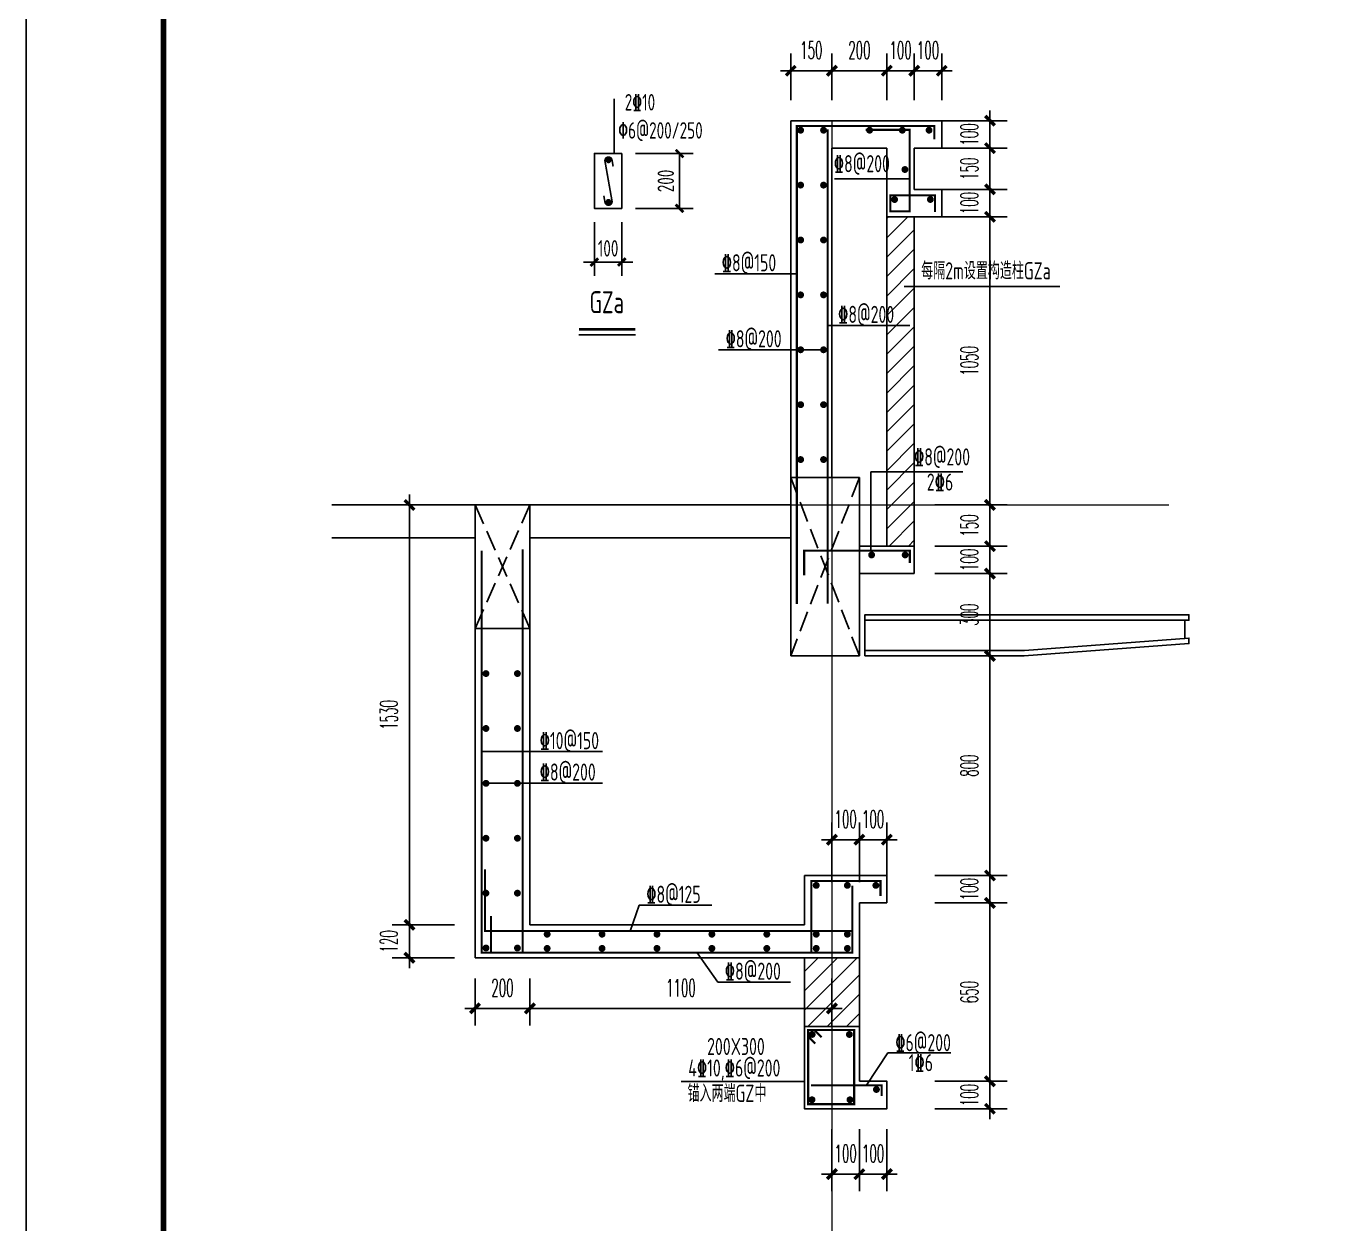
# Model space of a CAD drawing. Extents: x 169490 to 7584583, y -2399407 to 1374371.
# Drawn here: x 2731635 to 2736394, y 734799 to 739163 of the extents above; entities that cross this region are included whole.
import ezdxf
from ezdxf.enums import TextEntityAlignment as Align

# ---------------------------------------------------------------- set-up
doc = ezdxf.new("R2010")
doc.units = 0
doc.header["$LTSCALE"] = 100
for name, pattern in [('ACAD_ISO10W100', [18.5, 12, -3, 0.5, -3]), ('DASH', [0.35, 0.25, -0.1]), ('DIVIDE2', [15.875, 6.35, -3.175, 0, -3.175, 0, -3.175]), ('DOTE', [2.42, 2, -0.2, 0.02, -0.2])]:
    doc.linetypes.add(name, pattern=pattern)
doc.layers.get('0').update_dxf_attribs({"linetype": 'CONTINUOUS'})
doc.layers.get('DEFPOINTS').update_dxf_attribs({"linetype": 'CONTINUOUS'})
for name, color, linetype in [('10', 7, 'DIVIDE2'), ('PUB_HATCH', 8, 'CONTINUOUS'), ('S-BEAM-XRBAR', 20, 'CONTINUOUS'), ('S-DETL-LINE1', 2, 'CONTINUOUS'), ('S-DETL-RBAR', 1, 'CONTINUOUS'), ('S-DETL-TEXT', 7, 'CONTINUOUS'), ('S-SLAB-DIM', 92, 'CONTINUOUS'), ('WALL', 7, 'CONTINUOUS'), ('图框', 140, 'CONTINUOUS'), ('大样详图_文字', 60, 'CONTINUOUS'), ('尺寸标注', 3, 'CONTINUOUS'), ('立面', 73, 'CONTINUOUS')]:
    doc.layers.add(name, color=color, linetype=linetype)
doc.layers.add('DOTE', color=147, linetype='DOTE', lineweight=15)
doc.styles.add('DIM_FONT_T3', font='SIMPLEX', dxfattribs={"width": 0.494118, "bigfont": 'GBCBIG'})
doc.styles.add('TSSD_Dimension', font='Tssdeng.shx', dxfattribs={"width": 0.7, "bigfont": 'tssdchn.shx'})
doc.styles.add('TSSD_REIN', font='tssdeng.shx', dxfattribs={"width": 0.7, "bigfont": 'hztxt.shx'})
doc.dimstyles.new('DIMN100$TCH&&25', dxfattribs={"dimtxt": 63.75, "dimasz": 0.25, "dimexe": 62.5, "dimexo": 75, "dimgap": 43.125, "dimtad": 1, "dimdec": 0, "dimzin": 0, "dimdsep": 46, "dimtxsty": 'DIM_FONT_T3', "dimblk": '_DIMX', "dimcen": 0.09, "dimclrt": 7, "dimadec": 0, "dimazin": 0, "dimtfac": 1, "dimtdec": 0, "dimtix": 1, "dimtmove": 2, "dimatfit": 3, "dimldrblk": '_DIMX', "dimfxl": 10, "dimtolj": 1, "dimtzin": 0, "dimarcsym": 0})
doc.dimstyles.new('TSSD_20_100', dxfattribs={"dimtxt": 300, "dimasz": 100, "dimexe": 250, "dimexo": 250, "dimgap": 100, "dimtad": 1, "dimdec": 0, "dimlfac": 0.2, "dimzin": 0, "dimdsep": 46, "dimtxsty": 'TSSD_Dimension', "dimblk": '_TSDBK', "dimcen": 0, "dimclrt": 7, "dimadec": 0, "dimazin": 0, "dimtfac": 1, "dimtdec": 0, "dimtix": 1, "dimtmove": 2, "dimatfit": 3, "dimldrblk": '_TSDBK', "dimfxl": 1, "dimtolj": 1, "dimtzin": 0, "dimarcsym": 0})

# ---------------------------------------------------------------- blocks, each defined once
blk = doc.blocks.new('_DIMX')
blk.add_line((-150, 0), (150, 0))
at = {"const_width": 50}
blk.add_lwpolyline([(-70, -70), (70, 70)], dxfattribs=at)
blk = doc.blocks.new('*D1111')
at = {"layer": 'DEFPOINTS', "color": 0, "transparency": 16777216}
for p in [(2734669.8, 735218.4), (2734769.8, 735218.4), (2734769.8, 734980.2)]:
    blk.add_point(p, dxfattribs=at)
at = {"layer": '尺寸标注', "color": 0, "lineweight": -2, "transparency": 16777216}
for p, q in [((2734669.8, 735143.4), (2734669.8, 734917.7)), ((2734769.8, 735143.4), (2734769.8, 734917.7)), ((2734669.6, 734980.2), (2734669.3, 734980.2)), ((2734669.8, 734980.2), (2734769.8, 734980.2)), ((2734770.1, 734980.2), (2734770.3, 734980.2))]:
    blk.add_line(p, q, dxfattribs=at)
at = {"layer": '尺寸标注', "color": 0, "lineweight": -2, "transparency": 16777216, "xscale": 0.25, "yscale": 0.25, "zscale": 0.25}
blk.add_blockref('_DIMX', (2734669.8, 734980.2), dxfattribs=at)
at = {"layer": '尺寸标注', "color": 0, "lineweight": -2, "transparency": 16777216, "xscale": 0.25, "yscale": 0.25, "zscale": 0.25, "rotation": 180}
blk.add_blockref('_DIMX', (2734769.8, 734980.2), dxfattribs=at)
at = {"layer": '尺寸标注', "color": 7, "transparency": 16777216, "insert": (2734719.8, 735055.2), "char_height": 63.75, "attachment_point": 5, "style": 'DIM_FONT_T3'}
blk.add_mtext('\\A1;100', dxfattribs=at)
blk = doc.blocks.new('*D1112')
at = {"layer": 'DEFPOINTS', "color": 0, "transparency": 16777216}
for p in [(2734769.8, 736198.8), (2734669.8, 735968.4), (2734769.8, 735968.4)]:
    blk.add_point(p, dxfattribs=at)
at = {"layer": '尺寸标注', "color": 0, "lineweight": -2, "transparency": 16777216}
for p, q in [((2734669.8, 736043.4), (2734669.8, 736261.3)), ((2734769.8, 736043.4), (2734769.8, 736261.3)), ((2734669.6, 736198.8), (2734669.3, 736198.8)), ((2734669.8, 736198.8), (2734769.8, 736198.8)), ((2734770.1, 736198.8), (2734770.3, 736198.8))]:
    blk.add_line(p, q, dxfattribs=at)
at = {"layer": '尺寸标注', "color": 0, "lineweight": -2, "transparency": 16777216, "xscale": 0.25, "yscale": 0.25, "zscale": 0.25}
blk.add_blockref('_DIMX', (2734669.8, 736198.8), dxfattribs=at)
at = {"layer": '尺寸标注', "color": 0, "lineweight": -2, "transparency": 16777216, "xscale": 0.25, "yscale": 0.25, "zscale": 0.25, "rotation": 180}
blk.add_blockref('_DIMX', (2734769.8, 736198.8), dxfattribs=at)
at = {"layer": '尺寸标注', "color": 7, "transparency": 16777216, "insert": (2734719.8, 736273.8), "char_height": 63.75, "attachment_point": 5, "style": 'DIM_FONT_T3'}
blk.add_mtext('\\A1;100', dxfattribs=at)
blk = doc.blocks.new('*D1113')
at = {"layer": 'DEFPOINTS', "color": 0, "transparency": 16777216}
for p in [(2733469.8, 735768.4), (2734569.8, 735768.4), (2734569.8, 735584.1)]:
    blk.add_point(p, dxfattribs=at)
at = {"layer": '尺寸标注', "color": 0, "lineweight": -2, "transparency": 16777216}
for p, q in [((2733469.8, 735693.4), (2733469.8, 735521.6)), ((2734569.8, 735693.4), (2734569.8, 735521.6)), ((2733470.1, 735584.1), (2734569.6, 735584.1))]:
    blk.add_line(p, q, dxfattribs=at)
at = {"layer": '尺寸标注', "color": 0, "lineweight": -2, "transparency": 16777216, "xscale": 0.25, "yscale": 0.25, "zscale": 0.25, "rotation": 180}
blk.add_blockref('_DIMX', (2733469.8, 735584.1), dxfattribs=at)
at = {"layer": '尺寸标注', "color": 0, "lineweight": -2, "transparency": 16777216, "xscale": 0.25, "yscale": 0.25, "zscale": 0.25}
blk.add_blockref('_DIMX', (2734569.8, 735584.1), dxfattribs=at)
at = {"layer": '尺寸标注', "color": 7, "transparency": 16777216, "insert": (2734019.8, 735659.1), "char_height": 63.75, "attachment_point": 5, "style": 'DIM_FONT_T3'}
blk.add_mtext('\\A1;1100', dxfattribs=at)
blk = doc.blocks.new('*D1114')
at = {"layer": 'DEFPOINTS', "color": 0, "transparency": 16777216}
for p in [(2733269.8, 735768.4), (2733469.8, 735768.4), (2733469.8, 735584.1)]:
    blk.add_point(p, dxfattribs=at)
at = {"layer": '尺寸标注', "color": 0, "lineweight": -2, "transparency": 16777216}
for p, q in [((2733269.8, 735693.4), (2733269.8, 735521.6)), ((2733469.8, 735693.4), (2733469.8, 735521.6)), ((2733270.1, 735584.1), (2733469.6, 735584.1))]:
    blk.add_line(p, q, dxfattribs=at)
at = {"layer": '尺寸标注', "color": 0, "lineweight": -2, "transparency": 16777216, "xscale": 0.25, "yscale": 0.25, "zscale": 0.25, "rotation": 180}
blk.add_blockref('_DIMX', (2733269.8, 735584.1), dxfattribs=at)
at = {"layer": '尺寸标注', "color": 0, "lineweight": -2, "transparency": 16777216, "xscale": 0.25, "yscale": 0.25, "zscale": 0.25}
blk.add_blockref('_DIMX', (2733469.8, 735584.1), dxfattribs=at)
at = {"layer": '尺寸标注', "color": 7, "transparency": 16777216, "insert": (2733369.8, 735659.1), "char_height": 63.75, "attachment_point": 5, "style": 'DIM_FONT_T3'}
blk.add_mtext('\\A1;200', dxfattribs=at)
blk = doc.blocks.new('*D1115')
at = {"layer": 'DEFPOINTS', "color": 0, "transparency": 16777216}
for p in [(2733031, 737418.4), (2733269.8, 737418.4), (2733269.8, 735888.4)]:
    blk.add_point(p, dxfattribs=at)
at = {"layer": '尺寸标注', "color": 0, "lineweight": -2, "transparency": 16777216}
for p, q in [((2733194.8, 737418.4), (2732968.5, 737418.4)), ((2733031, 735888.6), (2733031, 737418.2)), ((2733194.8, 735888.4), (2732968.5, 735888.4))]:
    blk.add_line(p, q, dxfattribs=at)
at = {"layer": '尺寸标注', "color": 0, "lineweight": -2, "transparency": 16777216, "xscale": 0.25, "yscale": 0.25, "zscale": 0.25}
for p, rotation in [((2733031, 737418.4), 90), ((2733031, 735888.4), 270)]:
    blk.add_blockref('_DIMX', p, dxfattribs=dict(at, rotation=rotation))
at = {"layer": '尺寸标注', "color": 7, "transparency": 16777216, "insert": (2732956, 736653.4), "char_height": 63.75, "attachment_point": 5, "rotation": 90, "style": 'DIM_FONT_T3'}
blk.add_mtext('\\A1;1530', dxfattribs=at)
blk = doc.blocks.new('*D1116')
at = {"layer": 'DEFPOINTS', "color": 0, "transparency": 16777216}
for p in [(2734869.8, 738818.4), (2735145.4, 738818.4), (2734869.8, 738718.4)]:
    blk.add_point(p, dxfattribs=at)
at = {"layer": '尺寸标注', "color": 0, "lineweight": -2, "transparency": 16777216}
for p, q in [((2734944.8, 738818.4), (2735207.9, 738818.4)), ((2735145.4, 738818.7), (2735145.4, 738818.9)), ((2735145.4, 738718.4), (2735145.4, 738818.4)), ((2734944.8, 738718.4), (2735207.9, 738718.4)), ((2735145.4, 738718.2), (2735145.4, 738717.9))]:
    blk.add_line(p, q, dxfattribs=at)
at = {"layer": '尺寸标注', "color": 0, "lineweight": -2, "transparency": 16777216, "xscale": 0.25, "yscale": 0.25, "zscale": 0.25}
for p, rotation in [((2735145.4, 738818.4), 270), ((2735145.4, 738718.4), 90)]:
    blk.add_blockref('_DIMX', p, dxfattribs=dict(at, rotation=rotation))
at = {"layer": '尺寸标注', "color": 7, "transparency": 16777216, "insert": (2735070.4, 738768.4), "char_height": 63.75, "attachment_point": 5, "rotation": 90, "style": 'DIM_FONT_T3'}
blk.add_mtext('\\A1;100', dxfattribs=at)
blk = doc.blocks.new('*D1117')
at = {"layer": 'DEFPOINTS', "color": 0, "transparency": 16777216}
for p in [(2734869.8, 738718.4), (2735145.4, 738718.4), (2734869.8, 738568.4)]:
    blk.add_point(p, dxfattribs=at)
at = {"layer": '尺寸标注', "color": 0, "lineweight": -2, "transparency": 16777216}
for p, q in [((2734944.8, 738718.4), (2735207.9, 738718.4)), ((2735145.4, 738718.7), (2735145.4, 738718.9)), ((2735145.4, 738568.4), (2735145.4, 738718.4)), ((2734944.8, 738568.4), (2735207.9, 738568.4)), ((2735145.4, 738568.2), (2735145.4, 738567.9))]:
    blk.add_line(p, q, dxfattribs=at)
at = {"layer": '尺寸标注', "color": 0, "lineweight": -2, "transparency": 16777216, "xscale": 0.25, "yscale": 0.25, "zscale": 0.25}
for p, rotation in [((2735145.4, 738718.4), 270), ((2735145.4, 738568.4), 90)]:
    blk.add_blockref('_DIMX', p, dxfattribs=dict(at, rotation=rotation))
at = {"layer": '尺寸标注', "color": 7, "transparency": 16777216, "insert": (2735070.4, 738643.4), "char_height": 63.75, "attachment_point": 5, "rotation": 90, "style": 'DIM_FONT_T3'}
blk.add_mtext('\\A1;150', dxfattribs=at)
blk = doc.blocks.new('*D1118')
at = {"layer": 'DEFPOINTS', "color": 0, "transparency": 16777216}
for p in [(2734869.8, 738568.4), (2735145.4, 738568.4), (2734869.8, 738468.4)]:
    blk.add_point(p, dxfattribs=at)
at = {"layer": '尺寸标注', "color": 0, "lineweight": -2, "transparency": 16777216}
for p, q in [((2734944.8, 738568.4), (2735207.9, 738568.4)), ((2735145.4, 738568.7), (2735145.4, 738568.9)), ((2735145.4, 738468.4), (2735145.4, 738568.4)), ((2734944.8, 738468.4), (2735207.9, 738468.4)), ((2735145.4, 738468.2), (2735145.4, 738467.9))]:
    blk.add_line(p, q, dxfattribs=at)
at = {"layer": '尺寸标注', "color": 0, "lineweight": -2, "transparency": 16777216, "xscale": 0.25, "yscale": 0.25, "zscale": 0.25}
for p, rotation in [((2735145.4, 738568.4), 270), ((2735145.4, 738468.4), 90)]:
    blk.add_blockref('_DIMX', p, dxfattribs=dict(at, rotation=rotation))
at = {"layer": '尺寸标注', "color": 7, "transparency": 16777216, "insert": (2735070.4, 738518.4), "char_height": 63.75, "attachment_point": 5, "rotation": 90, "style": 'DIM_FONT_T3'}
blk.add_mtext('\\A1;100', dxfattribs=at)
blk = doc.blocks.new('*D1119')
at = {"layer": 'DEFPOINTS', "color": 0, "transparency": 16777216}
for p in [(2734869.8, 738468.4), (2735145.4, 738468.4), (2734869.8, 737418.4)]:
    blk.add_point(p, dxfattribs=at)
at = {"layer": '尺寸标注', "color": 0, "lineweight": -2, "transparency": 16777216}
for p, q in [((2734944.8, 738468.4), (2735207.9, 738468.4)), ((2735145.4, 737418.7), (2735145.4, 738468.2)), ((2734944.8, 737418.4), (2735207.9, 737418.4))]:
    blk.add_line(p, q, dxfattribs=at)
at = {"layer": '尺寸标注', "color": 0, "lineweight": -2, "transparency": 16777216, "xscale": 0.25, "yscale": 0.25, "zscale": 0.25}
for p, rotation in [((2735145.4, 738468.4), 90), ((2735145.4, 737418.4), 270)]:
    blk.add_blockref('_DIMX', p, dxfattribs=dict(at, rotation=rotation))
at = {"layer": '尺寸标注', "color": 7, "transparency": 16777216, "insert": (2735070.4, 737943.4), "char_height": 63.75, "attachment_point": 5, "rotation": 90, "style": 'DIM_FONT_T3'}
blk.add_mtext('\\A1;1050', dxfattribs=at)
blk = doc.blocks.new('*D1120')
at = {"layer": 'DEFPOINTS', "color": 0, "transparency": 16777216}
for p in [(2734869.8, 737418.4), (2735145.4, 737418.4), (2734869.8, 737268.4)]:
    blk.add_point(p, dxfattribs=at)
at = {"layer": '尺寸标注', "color": 0, "lineweight": -2, "transparency": 16777216}
for p, q in [((2734944.8, 737418.4), (2735207.9, 737418.4)), ((2735145.4, 737418.7), (2735145.4, 737418.9)), ((2735145.4, 737268.4), (2735145.4, 737418.4)), ((2734944.8, 737268.4), (2735207.9, 737268.4)), ((2735145.4, 737268.2), (2735145.4, 737267.9))]:
    blk.add_line(p, q, dxfattribs=at)
at = {"layer": '尺寸标注', "color": 0, "lineweight": -2, "transparency": 16777216, "xscale": 0.25, "yscale": 0.25, "zscale": 0.25}
for p, rotation in [((2735145.4, 737418.4), 270), ((2735145.4, 737268.4), 90)]:
    blk.add_blockref('_DIMX', p, dxfattribs=dict(at, rotation=rotation))
at = {"layer": '尺寸标注', "color": 7, "transparency": 16777216, "insert": (2735070.4, 737343.4), "char_height": 63.75, "attachment_point": 5, "rotation": 90, "style": 'DIM_FONT_T3'}
blk.add_mtext('\\A1;150', dxfattribs=at)
blk = doc.blocks.new('*D1121')
at = {"layer": 'DEFPOINTS', "color": 0, "transparency": 16777216}
for p in [(2734869.8, 736868.4), (2735145.4, 736868.4), (2734869.8, 736068.4)]:
    blk.add_point(p, dxfattribs=at)
at = {"layer": '尺寸标注', "color": 0, "lineweight": -2, "transparency": 16777216}
for p, q in [((2734944.8, 736868.4), (2735207.9, 736868.4)), ((2735145.4, 736068.6), (2735145.4, 736868.2)), ((2734944.8, 736068.4), (2735207.9, 736068.4))]:
    blk.add_line(p, q, dxfattribs=at)
at = {"layer": '尺寸标注', "color": 0, "lineweight": -2, "transparency": 16777216, "xscale": 0.25, "yscale": 0.25, "zscale": 0.25}
for p, rotation in [((2735145.4, 736868.4), 90), ((2735145.4, 736068.4), 270)]:
    blk.add_blockref('_DIMX', p, dxfattribs=dict(at, rotation=rotation))
at = {"layer": '尺寸标注', "color": 7, "transparency": 16777216, "insert": (2735070.4, 736468.4), "char_height": 63.75, "attachment_point": 5, "rotation": 90, "style": 'DIM_FONT_T3'}
blk.add_mtext('\\A1;800', dxfattribs=at)
blk = doc.blocks.new('*D1122')
at = {"layer": 'DEFPOINTS', "color": 0, "transparency": 16777216}
for p in [(2734869.8, 736068.4), (2735145.4, 736068.4), (2734869.8, 735968.4)]:
    blk.add_point(p, dxfattribs=at)
at = {"layer": '尺寸标注', "color": 0, "lineweight": -2, "transparency": 16777216}
for p, q in [((2734944.8, 736068.4), (2735207.9, 736068.4)), ((2735145.4, 736068.6), (2735145.4, 736068.9)), ((2735145.4, 735968.4), (2735145.4, 736068.4)), ((2734944.8, 735968.4), (2735207.9, 735968.4)), ((2735145.4, 735968.1), (2735145.4, 735967.9))]:
    blk.add_line(p, q, dxfattribs=at)
at = {"layer": '尺寸标注', "color": 0, "lineweight": -2, "transparency": 16777216, "xscale": 0.25, "yscale": 0.25, "zscale": 0.25}
for p, rotation in [((2735145.4, 736068.4), 270), ((2735145.4, 735968.4), 90)]:
    blk.add_blockref('_DIMX', p, dxfattribs=dict(at, rotation=rotation))
at = {"layer": '尺寸标注', "color": 7, "transparency": 16777216, "insert": (2735070.4, 736018.4), "char_height": 63.75, "attachment_point": 5, "rotation": 90, "style": 'DIM_FONT_T3'}
blk.add_mtext('\\A1;100', dxfattribs=at)
blk = doc.blocks.new('*D1123')
at = {"layer": 'DEFPOINTS', "color": 0, "transparency": 16777216}
for p in [(2734869.8, 735968.4), (2735145.4, 735968.4), (2734869.8, 735318.4)]:
    blk.add_point(p, dxfattribs=at)
at = {"layer": '尺寸标注', "color": 0, "lineweight": -2, "transparency": 16777216}
for p, q in [((2734944.8, 735968.4), (2735207.9, 735968.4)), ((2735145.4, 735318.7), (2735145.4, 735968.1)), ((2734944.8, 735318.4), (2735207.9, 735318.4))]:
    blk.add_line(p, q, dxfattribs=at)
at = {"layer": '尺寸标注', "color": 0, "lineweight": -2, "transparency": 16777216, "xscale": 0.25, "yscale": 0.25, "zscale": 0.25}
for p, rotation in [((2735145.4, 735968.4), 90), ((2735145.4, 735318.4), 270)]:
    blk.add_blockref('_DIMX', p, dxfattribs=dict(at, rotation=rotation))
at = {"layer": '尺寸标注', "color": 7, "transparency": 16777216, "insert": (2735070.4, 735643.4), "char_height": 63.75, "attachment_point": 5, "rotation": 90, "style": 'DIM_FONT_T3'}
blk.add_mtext('\\A1;650', dxfattribs=at)
blk = doc.blocks.new('*D1124')
at = {"layer": 'DEFPOINTS', "color": 0, "transparency": 16777216}
for p in [(2734869.8, 735318.4), (2735145.4, 735318.4), (2734869.8, 735218.4)]:
    blk.add_point(p, dxfattribs=at)
at = {"layer": '尺寸标注', "color": 0, "lineweight": -2, "transparency": 16777216}
for p, q in [((2734944.8, 735318.4), (2735207.9, 735318.4)), ((2735145.4, 735318.7), (2735145.4, 735318.9)), ((2735145.4, 735218.4), (2735145.4, 735318.4)), ((2734944.8, 735218.4), (2735207.9, 735218.4)), ((2735145.4, 735218.2), (2735145.4, 735217.9))]:
    blk.add_line(p, q, dxfattribs=at)
at = {"layer": '尺寸标注', "color": 0, "lineweight": -2, "transparency": 16777216, "xscale": 0.25, "yscale": 0.25, "zscale": 0.25}
for p, rotation in [((2735145.4, 735318.4), 270), ((2735145.4, 735218.4), 90)]:
    blk.add_blockref('_DIMX', p, dxfattribs=dict(at, rotation=rotation))
at = {"layer": '尺寸标注', "color": 7, "transparency": 16777216, "insert": (2735070.4, 735268.4), "char_height": 63.75, "attachment_point": 5, "rotation": 90, "style": 'DIM_FONT_T3'}
blk.add_mtext('\\A1;100', dxfattribs=at)
blk = doc.blocks.new('*D1135')
at = {"layer": 'DEFPOINTS', "color": 0, "transparency": 16777216}
for p in [(2733031, 735888.4), (2733269.8, 735888.4), (2733269.8, 735768.4)]:
    blk.add_point(p, dxfattribs=at)
at = {"layer": '尺寸标注', "color": 0, "lineweight": -2, "transparency": 16777216}
for p, q in [((2733194.8, 735888.4), (2732968.5, 735888.4)), ((2733031, 735888.6), (2733031, 735888.9)), ((2733031, 735768.4), (2733031, 735888.4)), ((2733194.8, 735768.4), (2732968.5, 735768.4)), ((2733031, 735768.1), (2733031, 735767.9))]:
    blk.add_line(p, q, dxfattribs=at)
at = {"layer": '尺寸标注', "color": 0, "lineweight": -2, "transparency": 16777216, "xscale": 0.25, "yscale": 0.25, "zscale": 0.25}
for p, rotation in [((2733031, 735888.4), 270), ((2733031, 735768.4), 90)]:
    blk.add_blockref('_DIMX', p, dxfattribs=dict(at, rotation=rotation))
at = {"layer": '尺寸标注', "color": 7, "transparency": 16777216, "insert": (2732956, 735828.4), "char_height": 63.75, "attachment_point": 5, "rotation": 90, "style": 'DIM_FONT_T3'}
blk.add_mtext('\\A1;120', dxfattribs=at)
blk = doc.blocks.new('gghhhh')
at = {"layer": 'S-DETL-RBAR', "const_width": 7.5}
blk.add_lwpolyline([(5811284.9, -2287289.6), (5811452.4, -2287289.6), (5811452.4, -2287559.4), (5811284.9, -2287559.4)], close=True, dxfattribs=at)
at = {"layer": 'S-DETL-RBAR', "const_width": 12.5}
for points in [[(5811293.2, -2287305.4, 1), (5811305.7, -2287305.4, 1)], [(5811428.8, -2287305.4, 1), (5811441.3, -2287305.4, 1)], [(5811292.7, -2287543.4, 1), (5811305.2, -2287543.4, 1)], [(5811430.9, -2287543.4, 1), (5811443.4, -2287543.4, 1)], [(5811527.3, -2287505.9, 1), (5811539.8, -2287505.9, 1)]]:
    blk.add_lwpolyline(points, format="xyb", close=True, dxfattribs=at)
at = {"layer": 'S-DETL-RBAR', "const_width": 7.5}
for points in [[(5811333.8, -2287315.6), (5811307.9, -2287289.6)], [(5811284.9, -2287312.6), (5811310.9, -2287338.6)], [(5811552.7, -2287529.3), (5811552.7, -2287490.4), (5811295.3, -2287490.4)]]:
    blk.add_lwpolyline(points, dxfattribs=at)
at = {"layer": 'S-DETL-TEXT'}
for p, q in [((5811575.7, -2287372.9), (5811497.1, -2287490.4)), ((5811575.7, -2287372.9), (5811805, -2287372.9)), ((5810822.9, -2287476.9), (5811220.6, -2287476.9)), ((5810822.9, -2287476.9), (5811271.5, -2287476.9))]:
    blk.add_line(p, q, dxfattribs=at)
at = {"layer": 'S-DETL-TEXT', "style": 'TSSD_REIN', "width": 0.7}
for s, p in [('%%1326@200', (5811601.9, -2287366.6, 3.7)), ('200X300', (5810917, -2287380.5, 3.7)), ('4%%13210,%%1326@200', (5810848.2, -2287458.9, 3.7)), ('1%%1326', (5811651.2, -2287439.4, 3.7)), ('锚入两端GZ中', (5810845.6, -2287551.2))]:
    blk.add_text(s, height=62.5, dxfattribs=at).set_placement(p)
blk = doc.blocks.new('*D1136')
at = {"layer": 'DEFPOINTS', "color": 0, "transparency": 16777216}
for p in [(2734669.8, 736198.8), (2734569.8, 735968.4), (2734669.8, 735968.4)]:
    blk.add_point(p, dxfattribs=at)
at = {"layer": '尺寸标注', "color": 0, "lineweight": -2, "transparency": 16777216}
for p, q in [((2734569.8, 736043.4), (2734569.8, 736261.3)), ((2734669.8, 736043.4), (2734669.8, 736261.3)), ((2734569.6, 736198.8), (2734569.3, 736198.8)), ((2734569.8, 736198.8), (2734669.8, 736198.8)), ((2734670.1, 736198.8), (2734670.3, 736198.8))]:
    blk.add_line(p, q, dxfattribs=at)
at = {"layer": '尺寸标注', "color": 0, "lineweight": -2, "transparency": 16777216, "xscale": 0.25, "yscale": 0.25, "zscale": 0.25}
blk.add_blockref('_DIMX', (2734569.8, 736198.8), dxfattribs=at)
at = {"layer": '尺寸标注', "color": 0, "lineweight": -2, "transparency": 16777216, "xscale": 0.25, "yscale": 0.25, "zscale": 0.25, "rotation": 180}
blk.add_blockref('_DIMX', (2734669.8, 736198.8), dxfattribs=at)
at = {"layer": '尺寸标注', "color": 7, "transparency": 16777216, "insert": (2734619.8, 736273.8), "char_height": 63.75, "attachment_point": 5, "style": 'DIM_FONT_T3'}
blk.add_mtext('\\A1;100', dxfattribs=at)
blk = doc.blocks.new('*D1137')
at = {"layer": 'DEFPOINTS', "color": 0, "transparency": 16777216}
for p in [(2734569.8, 735218.4), (2734669.8, 735218.4), (2734669.8, 734980.2)]:
    blk.add_point(p, dxfattribs=at)
at = {"layer": '尺寸标注', "color": 0, "lineweight": -2, "transparency": 16777216}
for p, q in [((2734569.8, 735143.4), (2734569.8, 734917.7)), ((2734669.8, 735143.4), (2734669.8, 734917.7)), ((2734569.6, 734980.2), (2734569.3, 734980.2)), ((2734569.8, 734980.2), (2734669.8, 734980.2)), ((2734670.1, 734980.2), (2734670.3, 734980.2))]:
    blk.add_line(p, q, dxfattribs=at)
at = {"layer": '尺寸标注', "color": 0, "lineweight": -2, "transparency": 16777216, "xscale": 0.25, "yscale": 0.25, "zscale": 0.25}
blk.add_blockref('_DIMX', (2734569.8, 734980.2), dxfattribs=at)
at = {"layer": '尺寸标注', "color": 0, "lineweight": -2, "transparency": 16777216, "xscale": 0.25, "yscale": 0.25, "zscale": 0.25, "rotation": 180}
blk.add_blockref('_DIMX', (2734669.8, 734980.2), dxfattribs=at)
at = {"layer": '尺寸标注', "color": 7, "transparency": 16777216, "insert": (2734619.8, 735055.2), "char_height": 63.75, "attachment_point": 5, "style": 'DIM_FONT_T3'}
blk.add_mtext('\\A1;100', dxfattribs=at)
blk = doc.blocks.new('*D1138')
at = {"layer": 'DEFPOINTS', "color": 0, "transparency": 16777216}
for p in [(2734869.8, 737268.4), (2735145.4, 737268.4), (2734869.8, 737168.4)]:
    blk.add_point(p, dxfattribs=at)
at = {"layer": '尺寸标注', "color": 0, "lineweight": -2, "transparency": 16777216}
for p, q in [((2734944.8, 737268.4), (2735207.9, 737268.4)), ((2735145.4, 737268.7), (2735145.4, 737268.9)), ((2735145.4, 737168.4), (2735145.4, 737268.4)), ((2734944.8, 737168.4), (2735207.9, 737168.4)), ((2735145.4, 737168.2), (2735145.4, 737167.9))]:
    blk.add_line(p, q, dxfattribs=at)
at = {"layer": '尺寸标注', "color": 0, "lineweight": -2, "transparency": 16777216, "xscale": 0.25, "yscale": 0.25, "zscale": 0.25}
for p, rotation in [((2735145.4, 737268.4), 270), ((2735145.4, 737168.4), 90)]:
    blk.add_blockref('_DIMX', p, dxfattribs=dict(at, rotation=rotation))
at = {"layer": '尺寸标注', "color": 7, "transparency": 16777216, "insert": (2735070.4, 737218.4), "char_height": 63.75, "attachment_point": 5, "rotation": 90, "style": 'DIM_FONT_T3'}
blk.add_mtext('\\A1;100', dxfattribs=at)
blk = doc.blocks.new('*D1139')
at = {"layer": 'DEFPOINTS', "color": 0, "transparency": 16777216}
for p in [(2734869.8, 737168.4), (2735145.4, 737168.4), (2734869.8, 736868.4)]:
    blk.add_point(p, dxfattribs=at)
at = {"layer": '尺寸标注', "color": 0, "lineweight": -2, "transparency": 16777216}
for p, q in [((2734944.8, 737168.4), (2735207.9, 737168.4)), ((2735145.4, 736868.7), (2735145.4, 737168.2)), ((2734944.8, 736868.4), (2735207.9, 736868.4))]:
    blk.add_line(p, q, dxfattribs=at)
at = {"layer": '尺寸标注', "color": 0, "lineweight": -2, "transparency": 16777216, "xscale": 0.25, "yscale": 0.25, "zscale": 0.25}
for p, rotation in [((2735145.4, 737168.4), 90), ((2735145.4, 736868.4), 270)]:
    blk.add_blockref('_DIMX', p, dxfattribs=dict(at, rotation=rotation))
at = {"layer": '尺寸标注', "color": 7, "transparency": 16777216, "insert": (2735070.4, 737018.4), "char_height": 63.75, "attachment_point": 5, "rotation": 90, "style": 'DIM_FONT_T3'}
blk.add_mtext('\\A1;300', dxfattribs=at)
blk = doc.blocks.new('*D1140')
at = {"layer": 'DEFPOINTS', "color": 0, "transparency": 16777216}
for p in [(2734769.8, 739000.6), (2734569.8, 738818.4), (2734769.8, 738818.4)]:
    blk.add_point(p, dxfattribs=at)
at = {"layer": '尺寸标注', "color": 0, "lineweight": -2, "transparency": 16777216}
for p, q in [((2734569.8, 738893.4), (2734569.8, 739063.1)), ((2734769.8, 738893.4), (2734769.8, 739063.1)), ((2734570.1, 739000.6), (2734769.6, 739000.6))]:
    blk.add_line(p, q, dxfattribs=at)
at = {"layer": '尺寸标注', "color": 0, "lineweight": -2, "transparency": 16777216, "xscale": 0.25, "yscale": 0.25, "zscale": 0.25, "rotation": 180}
blk.add_blockref('_DIMX', (2734569.8, 739000.6), dxfattribs=at)
at = {"layer": '尺寸标注', "color": 0, "lineweight": -2, "transparency": 16777216, "xscale": 0.25, "yscale": 0.25, "zscale": 0.25}
blk.add_blockref('_DIMX', (2734769.8, 739000.6), dxfattribs=at)
at = {"layer": '尺寸标注', "color": 7, "transparency": 16777216, "insert": (2734669.8, 739075.6), "char_height": 63.75, "attachment_point": 5, "style": 'DIM_FONT_T3'}
blk.add_mtext('\\A1;200', dxfattribs=at)
blk = doc.blocks.new('*D1141')
at = {"layer": 'DEFPOINTS', "color": 0, "transparency": 16777216}
for p in [(2734569.8, 739000.6), (2734419.8, 738818.4), (2734569.8, 738818.4)]:
    blk.add_point(p, dxfattribs=at)
at = {"layer": '尺寸标注', "color": 0, "lineweight": -2, "transparency": 16777216}
for p, q in [((2734419.8, 738893.4), (2734419.8, 739063.1)), ((2734569.8, 738893.4), (2734569.8, 739063.1)), ((2734419.6, 739000.6), (2734419.3, 739000.6)), ((2734419.8, 739000.6), (2734569.8, 739000.6)), ((2734570.1, 739000.6), (2734570.3, 739000.6))]:
    blk.add_line(p, q, dxfattribs=at)
at = {"layer": '尺寸标注', "color": 0, "lineweight": -2, "transparency": 16777216, "xscale": 0.25, "yscale": 0.25, "zscale": 0.25}
blk.add_blockref('_DIMX', (2734419.8, 739000.6), dxfattribs=at)
at = {"layer": '尺寸标注', "color": 0, "lineweight": -2, "transparency": 16777216, "xscale": 0.25, "yscale": 0.25, "zscale": 0.25, "rotation": 180}
blk.add_blockref('_DIMX', (2734569.8, 739000.6), dxfattribs=at)
at = {"layer": '尺寸标注', "color": 7, "transparency": 16777216, "insert": (2734494.8, 739075.6), "char_height": 63.75, "attachment_point": 5, "style": 'DIM_FONT_T3'}
blk.add_mtext('\\A1;150', dxfattribs=at)
blk = doc.blocks.new('*D1142')
at = {"layer": 'DEFPOINTS', "color": 0, "transparency": 16777216}
for p in [(2734869.8, 739000.6), (2734769.8, 738818.4), (2734869.8, 738818.4)]:
    blk.add_point(p, dxfattribs=at)
at = {"layer": '尺寸标注', "color": 0, "lineweight": -2, "transparency": 16777216}
for p, q in [((2734769.8, 738893.4), (2734769.8, 739063.1)), ((2734869.8, 738893.4), (2734869.8, 739063.1)), ((2734769.6, 739000.6), (2734769.3, 739000.6)), ((2734769.8, 739000.6), (2734869.8, 739000.6)), ((2734870.1, 739000.6), (2734870.3, 739000.6))]:
    blk.add_line(p, q, dxfattribs=at)
at = {"layer": '尺寸标注', "color": 0, "lineweight": -2, "transparency": 16777216, "xscale": 0.25, "yscale": 0.25, "zscale": 0.25}
blk.add_blockref('_DIMX', (2734769.8, 739000.6), dxfattribs=at)
at = {"layer": '尺寸标注', "color": 0, "lineweight": -2, "transparency": 16777216, "xscale": 0.25, "yscale": 0.25, "zscale": 0.25, "rotation": 180}
blk.add_blockref('_DIMX', (2734869.8, 739000.6), dxfattribs=at)
at = {"layer": '尺寸标注', "color": 7, "transparency": 16777216, "insert": (2734819.8, 739075.6), "char_height": 63.75, "attachment_point": 5, "style": 'DIM_FONT_T3'}
blk.add_mtext('\\A1;100', dxfattribs=at)
blk = doc.blocks.new('*D1143')
at = {"layer": 'DEFPOINTS', "color": 0, "transparency": 16777216}
for p in [(2734969.8, 739000.6), (2734869.8, 738818.4), (2734969.8, 738818.4)]:
    blk.add_point(p, dxfattribs=at)
at = {"layer": '尺寸标注', "color": 0, "lineweight": -2, "transparency": 16777216}
for p, q in [((2734869.8, 738893.4), (2734869.8, 739063.1)), ((2734969.8, 738893.4), (2734969.8, 739063.1)), ((2734869.6, 739000.6), (2734869.3, 739000.6)), ((2734869.8, 739000.6), (2734969.8, 739000.6)), ((2734970.1, 739000.6), (2734970.3, 739000.6))]:
    blk.add_line(p, q, dxfattribs=at)
at = {"layer": '尺寸标注', "color": 0, "lineweight": -2, "transparency": 16777216, "xscale": 0.25, "yscale": 0.25, "zscale": 0.25}
blk.add_blockref('_DIMX', (2734869.8, 739000.6), dxfattribs=at)
at = {"layer": '尺寸标注', "color": 0, "lineweight": -2, "transparency": 16777216, "xscale": 0.25, "yscale": 0.25, "zscale": 0.25, "rotation": 180}
blk.add_blockref('_DIMX', (2734969.8, 739000.6), dxfattribs=at)
at = {"layer": '尺寸标注', "color": 7, "transparency": 16777216, "insert": (2734919.8, 739075.6), "char_height": 63.75, "attachment_point": 5, "style": 'DIM_FONT_T3'}
blk.add_mtext('\\A1;100', dxfattribs=at)
blk = doc.blocks.new('_TSDBK')
blk.add_line((-1, 0), (0, 0))
at = {"const_width": 0.5}
blk.add_lwpolyline([(-0.7, -0.7), (0.7, 0.7)], dxfattribs=at)
blk = doc.blocks.new('*D3975')
at = {"layer": 'DEFPOINTS', "color": 0, "transparency": 16777216}
for p in [(2763500, 740316), (2764551, 740316), (2763500, 739316)]:
    blk.add_point(p, dxfattribs=at)
at = {"layer": 'S-SLAB-DIM', "color": 0, "lineweight": -2, "transparency": 16777216}
for p, q in [((2763750, 740316), (2764801, 740316)), ((2764551, 739416), (2764551, 740216)), ((2763750, 739316), (2764801, 739316))]:
    blk.add_line(p, q, dxfattribs=at)
at = {"layer": 'S-SLAB-DIM', "color": 0, "lineweight": -2, "transparency": 16777216, "xscale": 100, "yscale": 100, "zscale": 100}
for p, rotation in [((2764551, 740316), 90), ((2764551, 739316), 270)]:
    blk.add_blockref('_TSDBK', p, dxfattribs=dict(at, rotation=rotation))
at = {"layer": 'S-SLAB-DIM', "color": 7, "transparency": 16777216, "insert": (2764301, 739816), "char_height": 300, "attachment_point": 5, "rotation": 90, "style": 'TSSD_Dimension'}
blk.add_mtext('\\A1;200', dxfattribs=at)
blk = doc.blocks.new('*D3976')
at = {"layer": 'DEFPOINTS', "color": 0, "transparency": 16777216}
for p in [(2763000, 739316), (2763500, 739316), (2763000, 738338)]:
    blk.add_point(p, dxfattribs=at)
at = {"layer": 'S-SLAB-DIM', "color": 0, "lineweight": -2, "transparency": 16777216}
for p, q in [((2763000, 739066), (2763000, 738088)), ((2763500, 739066), (2763500, 738088)), ((2762900, 738338), (2762800, 738338)), ((2763500, 738338), (2763000, 738338)), ((2763600, 738338), (2763700, 738338))]:
    blk.add_line(p, q, dxfattribs=at)
at = {"layer": 'S-SLAB-DIM', "color": 0, "lineweight": -2, "transparency": 16777216, "xscale": 100, "yscale": 100, "zscale": 100}
blk.add_blockref('_TSDBK', (2763000, 738338), dxfattribs=at)
at = {"layer": 'S-SLAB-DIM', "color": 0, "lineweight": -2, "transparency": 16777216, "xscale": 100, "yscale": 100, "zscale": 100, "rotation": 180}
blk.add_blockref('_TSDBK', (2763500, 738338), dxfattribs=at)
at = {"layer": 'S-SLAB-DIM', "color": 7, "transparency": 16777216, "insert": (2763250, 738588), "char_height": 300, "attachment_point": 5, "style": 'TSSD_Dimension'}
blk.add_mtext('\\A1;100', dxfattribs=at)
blk = doc.blocks.new('BW-3345082', base_point=(2762717.9, 737011.7, 0))
at = {"layer": 'S-BEAM-XRBAR', "const_width": 30}
blk.add_lwpolyline([(2763172.5, 739546), (2763193.4, 739427.8, 0.9998467), (2763321.4, 739450.4), (2763193.4, 740175.2, -1.0001533), (2763321.4, 740197.8), (2763342.3, 740079.6)], format="xyb", dxfattribs=at)
at = {"layer": 'S-BEAM-XRBAR', "const_width": 50}
for points in [[(2763232.4, 740186.5, 1), (2763282.4, 740186.5, 1)], [(2763232.4, 739439.1, 1), (2763282.4, 739439.1, 1)]]:
    blk.add_lwpolyline(points, format="xyb", close=True, dxfattribs=at)
at = {"layer": 'S-DETL-LINE1'}
blk.add_lwpolyline([(2763499.5, 740316.5), (2762999.5, 740316.5), (2762999.5, 739316.5), (2763499.5, 739316.5)], close=True, dxfattribs=at)
at = {"layer": 'S-DETL-TEXT'}
blk.add_line((2762717.9, 737011.7), (2763748.5, 737011.7), dxfattribs=at)
at = {"layer": 'S-DETL-TEXT', "const_width": 50}
blk.add_lwpolyline([(2762717.9, 737111.7), (2763748.5, 737111.7)], dxfattribs=at)
at = {"layer": '大样详图_文字'}
blk.add_lwpolyline([(2763358, 740316.5), (2763358, 741314.4)], dxfattribs=at)
at = {"layer": 'S-DETL-TEXT', "style": 'TSSD_REIN', "width": 0.7}
blk.add_text('GZa', height=400, dxfattribs=at).set_placement((2763225.5, 737286.7), align=Align.BOTTOM_CENTER)
at = {"layer": '大样详图_文字', "style": 'TSSD_REIN', "width": 0.7}
blk.add_text('2%%13210', height=300, dxfattribs=at).set_placement((2764107.1, 741009.4), align=Align.BOTTOM_RIGHT)
blk.add_text('%%1306@200/250', height=300, dxfattribs=at).set_placement((2763434.3, 740586.3))
at = {"layer": 'S-SLAB-DIM'}
for base, p2, angle, picture, middle in [((2764551.2, 740316.5), (2763499.5, 740316.5), 90, '*D3975', (2764301.2, 739816.5)), ((2762999.5, 738338.5), (2762999.5, 739316.5), 180, '*D3976', (2763249.5, 738588.5))]:
    dim = blk.add_linear_dim(base=base, p1=(2763499.5, 739316.5), p2=p2, angle=angle, dimstyle='TSSD_20_100', dxfattribs=at)
    dim.commit()
    dim.dimension.update_dxf_attribs({"geometry": picture, "text_midpoint": middle})

msp = doc.modelspace()

# ---------------------------------------------------------------- hatches: boundary and pattern name
at = {"layer": 'PUB_HATCH'}
h = msp.add_hatch(dxfattribs=at)
h.set_pattern_fill('普通砖', color=256, scale=20, style=0)
h.set_pattern_definition([(45, (1451590.65, 105963.22), (-35.3553532, 35.3553532), [])])
h.paths.add_polyline_path([(2734769.8, 737268.4), (2734869.8, 737268.4), (2734869.8, 738468.4), (2734769.8, 738468.4)])
h = msp.add_hatch(dxfattribs=at)
h.set_pattern_fill('普通砖', color=256, scale=20, style=0)
h.set_pattern_definition([(45, (1421842.34, 114358.885), (-35.3553532, 35.3553532), [])])
h.paths.add_polyline_path([(2734469.8, 735518.4), (2734669.8, 735518.4), (2734669.8, 735768.4), (2734469.8, 735768.4)])

# ---------------------------------------------------------------- linework, layer by layer
at = {"layer": '10', "ltscale": 10}
for p, q in [((2734852.6, 738607.2), (2734579.5, 738607.2)), ((2734711.4, 737251.7), (2734711.4, 737539)), ((2734711.4, 737539), (2735046, 737539))]:
    msp.add_line(p, q, dxfattribs=at)
at = {"layer": 'DOTE', "linetype": 'ACAD_ISO10W100', "ltscale": 100}
for p, q in [((2734569.8, 738818.4), (2734569.8, 731918.4)), ((2732748.9, 737418.4), (2735797, 737418.4))]:
    msp.add_line(p, q, dxfattribs=at)
at = {"layer": 'S-DETL-RBAR', "const_width": 7.5}
for points in [[(2734442, 737057.4), (2734442, 738799.3), (2734942.4, 738799.3), (2734942.4, 738750.7)], [(2734554.5, 738787.2), (2734554.5, 737059)], [(2734944.8, 738485.5), (2734944.8, 738546.2), (2734782.6, 738546.2), (2734782.6, 738488.2), (2734852.6, 738488.2), (2734852.6, 738785.2), (2734692.5, 738785.2)], [(2733294, 737252.3), (2733294, 735786.9), (2733443.3, 735786.9), (2733443.3, 737256.5)], [(2734853.5, 737207.5), (2734853.5, 737251.7), (2734468.7, 737251.7), (2734468.7, 737162.3)], [(2734746.7, 735993.4), (2734746.7, 736047.8), (2734495.2, 736047.8), (2734495.2, 735787), (2734643.7, 735787), (2734643.7, 735865.8), (2733315.8, 735865.8), (2733306.6, 735865.8), (2733306.6, 736091)], [(2734643.7, 736031.8), (2734643.7, 735787), (2733327.8, 735786.9), (2733327.8, 735921.2)]]:
    msp.add_lwpolyline(points, dxfattribs=at)
at = {"layer": 'S-DETL-RBAR', "const_width": 12.5}
for points in [[(2734449.6, 738783.8, 1), (2734462.1, 738783.8, 1)], [(2734533, 738783.8, 1), (2734545.5, 738783.8, 1)], [(2734700.9, 738783.8, 1), (2734713.4, 738783.8, 1)], [(2734819.9, 738783.8, 1), (2734832.4, 738783.8, 1)], [(2734917.3, 738783.8, 1), (2734929.8, 738783.8, 1)], [(2734829.4, 738640.6, 1), (2734841.9, 738640.6, 1)], [(2734449.6, 738583.8, 1), (2734462.1, 738583.8, 1)], [(2734533, 738583.8, 1), (2734545.5, 738583.8, 1)], [(2734791.7, 738531.2, 1), (2734804.2, 738531.2, 1)], [(2734922, 738531.4, 1), (2734934.5, 738531.4, 1)], [(2734449.6, 738383.8, 1), (2734462.1, 738383.8, 1)], [(2734533, 738383.8, 1), (2734545.5, 738383.8, 1)], [(2734449.6, 738183.8, 1), (2734462.1, 738183.8, 1)], [(2734533, 738183.8, 1), (2734545.5, 738183.8, 1)], [(2734449.6, 737983.8, 1), (2734462.1, 737983.8, 1)], [(2734533, 737983.8, 1), (2734545.5, 737983.8, 1)], [(2734449.6, 737783.8, 1), (2734462.1, 737783.8, 1)], [(2734533, 737783.8, 1), (2734545.5, 737783.8, 1)], [(2734449.6, 737583.8, 1), (2734462.1, 737583.8, 1)], [(2734533, 737583.8, 1), (2734545.5, 737583.8, 1)], [(2734708, 737236.2, 1), (2734720.5, 737236.2, 1)], [(2734830.3, 737236.2, 1), (2734842.8, 737236.2, 1)], [(2733315.9, 736804, -1), (2733303.4, 736804, -1)], [(2733430.5, 736804, -1), (2733418, 736804, -1)], [(2733315.9, 736604, -1), (2733303.4, 736604, -1)], [(2733430.5, 736604, -1), (2733418, 736604, -1)], [(2733315.9, 736404, -1), (2733303.4, 736404, -1)], [(2733430.5, 736404, -1), (2733418, 736404, -1)], [(2733315.9, 736204, -1), (2733303.4, 736204, -1)], [(2733430.5, 736204, -1), (2733418, 736204, -1)], [(2733315.9, 736004, -1), (2733303.4, 736004, -1)], [(2733430.5, 736004, -1), (2733418, 736004, -1)], [(2734506.3, 736032.3, 1), (2734518.8, 736032.3, 1)], [(2734619.8, 736032.3, 1), (2734632.3, 736032.3, 1)], [(2734723.5, 736032.3, 1), (2734736, 736032.3, 1)], [(2733526.3, 735854.3, 1), (2733538.8, 735854.3, 1)], [(2733726.3, 735854.3, 1), (2733738.8, 735854.3, 1)], [(2733926.3, 735854.3, 1), (2733938.8, 735854.3, 1)], [(2734126.3, 735854.3, 1), (2734138.8, 735854.3, 1)], [(2734326.3, 735854.3, 1), (2734338.8, 735854.3, 1)], [(2734506.3, 735854.3, 1), (2734518.8, 735854.3, 1)], [(2734619.8, 735854.3, 1), (2734632.3, 735854.3, 1)], [(2733315.9, 735804, -1), (2733303.4, 735804, -1)], [(2733430.5, 735804, -1), (2733418, 735804, -1)], [(2733526.3, 735802.7, 1), (2733538.8, 735802.7, 1)], [(2733726.3, 735802.7, 1), (2733738.8, 735802.7, 1)], [(2733926.3, 735802.7, 1), (2733938.8, 735802.7, 1)], [(2734126.3, 735802.7, 1), (2734138.8, 735802.7, 1)], [(2734326.3, 735802.7, 1), (2734338.8, 735802.7, 1)], [(2734506.3, 735802.7, 1), (2734518.8, 735802.7, 1)], [(2734619.8, 735802.7, 1), (2734632.3, 735802.7, 1)]]:
    msp.add_lwpolyline(points, format="xyb", close=True, dxfattribs=at)
at = {"layer": 'S-DETL-TEXT'}
for p, q in [((2734442, 738260.8), (2734143, 738260.8)), ((2734853.5, 738072.7), (2734554.5, 738072.7)), ((2734533, 737983.8), (2734156.9, 737983.8)), ((2733294, 736519.6), (2733734.4, 736519.6)), ((2733294, 736405.1), (2733734.4, 736405.1)), ((2733867.9, 735959.7), (2733834.3, 735865.8)), ((2734132.5, 735959.7), (2733867.9, 735959.7)), ((2734154.1, 735679.5), (2734078.5, 735787)), ((2734418.7, 735679.5), (2734154.1, 735679.5))]:
    msp.add_line(p, q, dxfattribs=at)
at = {"layer": 'S-DETL-TEXT', "color": 2}
msp.add_line((2734833.2, 738214.4), (2735399.6, 738214.4), dxfattribs=at)
at = {"layer": 'WALL'}
for p, q in [((2734969.8, 738818.4), (2734419.8, 738818.4)), ((2734419.8, 738818.4), (2734419.8, 737418.4)), ((2734969.8, 738718.4), (2734969.8, 738818.4)), ((2734569.8, 737518.4), (2734569.8, 738718.4)), ((2734569.8, 738718.4), (2734769.8, 738718.4)), ((2734769.8, 737268.4), (2734769.8, 738718.4)), ((2734869.8, 738568.4), (2734869.8, 738718.4)), ((2734869.8, 738718.4), (2734969.8, 738718.4)), ((2734969.8, 738568.4), (2734869.8, 738568.4)), ((2734969.8, 738468.4), (2734969.8, 738568.4)), ((2734769.8, 738468.4), (2734969.8, 738468.4)), ((2734869.8, 738468.4), (2734769.8, 738468.4)), ((2734869.8, 737268.4), (2734869.8, 738468.4)), ((2734669.8, 737518.4), (2734419.8, 737518.4)), ((2734669.8, 737268.4), (2734669.8, 737518.4)), ((2734419.8, 737418.4), (2732748.9, 737418.4)), ((2733269.8, 735888.4), (2733269.8, 737418.4)), ((2733469.8, 737418.4), (2733469.8, 735888.4)), ((2734419.8, 737418.4), (2734419.8, 736868.4)), ((2732748.9, 737298.4), (2733269.8, 737298.4)), ((2733469.8, 737298.4), (2734419.8, 737298.4)), ((2734869.8, 737268.4), (2734669.8, 737268.4)), ((2734669.8, 736868.4), (2734669.8, 737268.4)), ((2734769.8, 737268.4), (2734869.8, 737268.4)), ((2734869.8, 737168.4), (2734869.8, 737268.4)), ((2734669.8, 737168.4), (2734869.8, 737168.4)), ((2733469.8, 736968.4), (2733269.8, 736968.4)), ((2734419.8, 736868.4), (2734669.8, 736868.4)), ((2734769.8, 736068.4), (2734469.8, 736068.4)), ((2734469.8, 736068.4), (2734469.8, 735888.4)), ((2734769.8, 735968.4), (2734769.8, 736068.4)), ((2734669.8, 735768.4), (2734669.8, 735968.4)), ((2734669.8, 735968.4), (2734769.8, 735968.4)), ((2733269.8, 735888.4), (2733269.8, 735768.4)), ((2734469.8, 735888.4), (2733469.8, 735888.4)), ((2733269.8, 735768.4), (2734669.8, 735768.4))]:
    msp.add_line(p, q, dxfattribs=at)
at = {"layer": 'WALL', "linetype": 'DASH', "ltscale": 3}
for p, q in [((2734669.8, 737518.4), (2734419.8, 736868.4)), ((2734669.8, 736868.4), (2734419.8, 737518.4)), ((2733269.8, 736968.4), (2733469.8, 737418.4)), ((2733269.8, 737418.4), (2733469.8, 736968.4))]:
    msp.add_line(p, q, dxfattribs=at)
at = {"layer": 'WALL'}
for points in [[(2734419.8, 738818.4), (2734419.8, 738468.4)], [(2734669.8, 735318.4), (2734669.8, 735518.4), (2734469.8, 735518.4), (2734469.8, 735218.4), (2734769.8, 735218.4), (2734769.8, 735318.4), (2734669.8, 735318.4)]]:
    msp.add_lwpolyline(points, dxfattribs=at)
msp.add_lwpolyline([(2734469.8, 735518.4), (2734669.8, 735518.4), (2734669.8, 735768.4), (2734469.8, 735768.4)], close=True, dxfattribs=at)
at = {"layer": '图框'}
msp.add_lwpolyline([(2731634.9, 729533.7), (2748454.9, 729533.7), (2748454.9, 741413.7), (2731634.9, 741413.7)], close=True, dxfattribs=at)
at = {"layer": '图框', "const_width": 20}
msp.add_lwpolyline([(2732134.9, 729733.7), (2748254.9, 729733.7), (2748254.9, 741213.7), (2732134.9, 741213.7)], close=True, dxfattribs=at)
at = {"layer": '立面', "color": 4}
msp.add_line((2735854.8, 736998.4), (2734689.8, 736998.4), dxfattribs=at)
for points in [[(2734689.8, 736868.4), (2735269.8, 736868.4), (2735869.8, 736913.4), (2735869.8, 736933.4), (2735854.8, 736932.2), (2735854.8, 736998.4), (2735869.8, 736998.4), (2735869.8, 737018.4), (2734689.8, 737018.4), (2734689.8, 736868.4)], [(2735869.8, 736933.4), (2735270.6, 736888.4), (2734689.8, 736888.4)]]:
    msp.add_lwpolyline(points, dxfattribs=at)

# ---------------------------------------------------------------- block references
at = {"layer": 'S-DETL-LINE1', "xscale": 0.2, "yscale": 0.2, "zscale": 0.2}
msp.add_blockref('BW-3345082', (2733648.1, 738038.1, 0), dxfattribs=at)
at = {"layer": 'S-DETL-RBAR'}
msp.add_blockref('gghhhh', (-3076801.7, 3022794.5), dxfattribs=at)

# ---------------------------------------------------------------- texts
at = {"layer": 'S-DETL-TEXT', "style": 'TSSD_REIN', "width": 0.7}
for s, p in [('%%1328@200', (2734576.6, 738630.6)), ('%%1328@150', (2734168.4, 738269.6)), ('%%1328@200', (2734592.2, 738081.5)), ('%%1328@200', (2734182.3, 737992.7)), ('%%1328@200', (2734868.6, 737562.3)), ('2%%1326', (2734915.5, 737470.6)), ('%%13210@150', (2733505.2, 736528.4)), ('%%1328@200', (2733505.2, 736413.9)), ('%%1328@125', (2733893.3, 735968.5)), ('%%1328@200', (2734179.6, 735688.3))]:
    msp.add_text(s, height=62.5, dxfattribs=at).set_placement(p)
at = {"layer": 'S-DETL-TEXT', "color": 2, "style": 'TSSD_REIN', "width": 0.7}
msp.add_text('每隔2m设置构造柱GZa', height=62.5, dxfattribs=at).set_placement((2734895, 738240.4))

# ---------------------------------------------------------------- dimensions: what is measured, and where the dimension line sits
at = {"layer": '尺寸标注'}
for p1, p2, distance, picture, middle in [((2734419.8, 738818.4), (2734569.8, 738818.4), 182.1, '*D1141', (2734494.8, 739075.6)), ((2734569.8, 738818.4), (2734769.8, 738818.4), 182.1, '*D1140', (2734669.8, 739075.6)), ((2734769.8, 738818.4), (2734869.8, 738818.4), 182.1, '*D1142', (2734819.8, 739075.6)), ((2734869.8, 738818.4), (2734969.8, 738818.4), 182.1, '*D1143', (2734919.8, 739075.6)), ((2734869.8, 738718.4), (2734869.8, 738818.4), -275.6, '*D1116', (2735070.4, 738768.4)), ((2734869.8, 738568.4), (2734869.8, 738718.4), -275.6, '*D1117', (2735070.4, 738643.4)), ((2734869.8, 738468.4), (2734869.8, 738568.4), -275.6, '*D1118', (2735070.4, 738518.4)), ((2734869.8, 737418.4), (2734869.8, 738468.4), -275.6, '*D1119', (2735070.4, 737943.4)), ((2733269.8, 735888.4), (2733269.8, 737418.4), 238.8, '*D1115', (2732956, 736653.4)), ((2734869.8, 737268.4), (2734869.8, 737418.4), -275.6, '*D1120', (2735070.4, 737343.4)), ((2734869.8, 737168.4), (2734869.8, 737268.4), -275.6, '*D1138', (2735070.4, 737218.4)), ((2734869.8, 736868.4), (2734869.8, 737168.4), -275.6, '*D1139', (2735070.4, 737018.4)), ((2734869.8, 736068.4), (2734869.8, 736868.4), -275.6, '*D1121', (2735070.4, 736468.4)), ((2734569.8, 735968.4), (2734669.8, 735968.4), 230.4, '*D1136', (2734619.8, 736273.8)), ((2734669.8, 735968.4), (2734769.8, 735968.4), 230.4, '*D1112', (2734719.8, 736273.8)), ((2734869.8, 735968.4), (2734869.8, 736068.4), -275.6, '*D1122', (2735070.4, 736018.4)), ((2734869.8, 735318.4), (2734869.8, 735968.4), -275.6, '*D1123', (2735070.4, 735643.4)), ((2733269.8, 735768.4), (2733269.8, 735888.4), 238.8, '*D1135', (2732956, 735828.4)), ((2733269.8, 735768.4), (2733469.8, 735768.4), -184.3, '*D1114', (2733369.8, 735659.1)), ((2733469.8, 735768.4), (2734569.8, 735768.4), -184.3, '*D1113', (2734019.8, 735659.1)), ((2734869.8, 735218.4), (2734869.8, 735318.4), -275.6, '*D1124', (2735070.4, 735268.4)), ((2734569.8, 735218.4), (2734669.8, 735218.4), -238.2, '*D1137', (2734619.8, 735055.2)), ((2734669.8, 735218.4), (2734769.8, 735218.4), -238.2, '*D1111', (2734719.8, 735055.2))]:
    dim = msp.add_aligned_dim(p1=p1, p2=p2, distance=distance, dimstyle='DIMN100$TCH&&25', dxfattribs=at)
    dim.commit()
    dim.dimension.update_dxf_attribs({"geometry": picture, "text_midpoint": middle})

doc.saveas('drawing.dxf')
